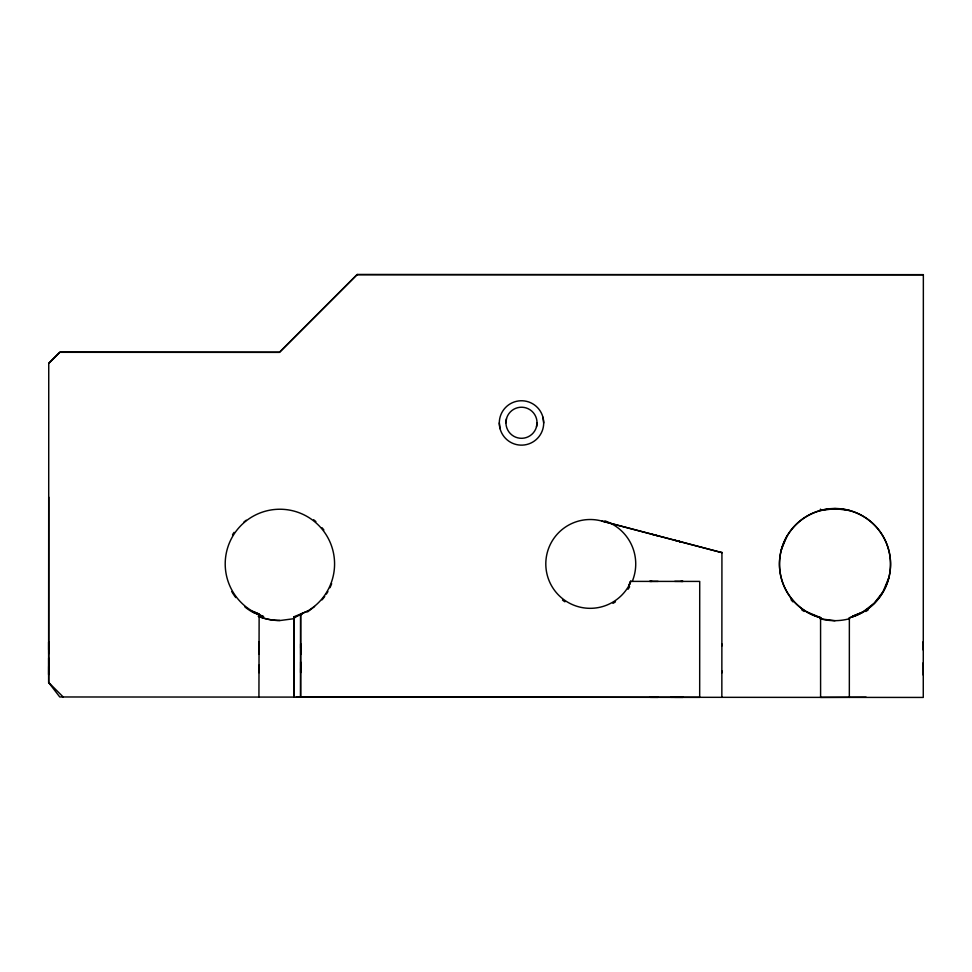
<?xml version="1.0" encoding="UTF-8"?>
<svg xmlns="http://www.w3.org/2000/svg" width="972" height="972" viewBox="0 0 972 972"><rect width="100%" height="100%" fill="white"/><g stroke="black" fill="none" stroke-linecap="round" stroke-linejoin="round"><path stroke-width="1.46" d="M48.649 658.056L48.661 674.726L48.685 666.403M48.673 682.636L48.746 363.2L59.839 352.143L279.462 352.241L357.21 274.505L923.351 274.651L923.266 697.434L59.766 696.973L48.649 682.538M300.627 614.073L300.591 697.216L300.627 614.073L307.213 611.291A54.675 54.675 0 0 0 321.793 528.792A54.675 54.675 0 0 0 238.019 528.756A54.675 54.675 0 0 0 252.538 611.267L259.135 614.061L258.929 697.106M721.929 552.339L721.844 697.155M721.904 672.843L721.904 670.911M721.917 645.906L721.917 643.986M820.623 618.836L820.575 617.633L820.599 697.398L866.125 697.191M849.334 697.41L849.358 617.742A55.513 55.513 0 0 0 880.45 532.182A55.513 55.513 0 0 0 789.507 532.158A55.513 55.513 0 0 0 820.575 617.621L820.319 618.666L820.575 617.633L807.173 612.056M923.23 662.673L923.266 675.139M923.23 650.049L923.23 642.285M48.649 649.733L48.673 641.982M259.05 665.188L259.038 672.685M294.03 616.746L293.994 697.143L294.03 616.746L307.213 611.291M300.664 648.069L300.688 643.841L300.7 654.533M300.688 668.469L300.676 672.709L300.664 662.017M293.981 618.496L294.006 617.439L296.533 616.455M505.938 422.784L506.473 418.75M536.495 426.805L537.03 422.784A15.54 15.54 0 0 0 513.726 409.297A15.54 15.54 0 0 0 513.714 436.221A15.54 15.54 0 0 0 537.03 422.771M48.673 682.636L48.722 497.154M63.144 696.936L48.709 682.502M628.641 586.116L630.694 581.183L628.665 586.14A44.408 44.408 0 0 1 571.427 604.159A44.408 44.408 0 0 1 548.487 548.718A44.408 44.408 0 0 1 601.717 521.028L721.953 552.643L601.717 521.028M628.702 586.31L630.743 581.39L699.719 581.414L699.682 697.349L296.339 697.033M781.354 549.63L786.883 536.216M883.026 591.778L888.566 578.376M628.69 586.262L630.743 581.39M883.013 591.754L874.205 603.272L862.699 612.093L852.517 616.272L862.699 612.093M48.77 363.431L59.863 352.314L279.474 352.386L357.21 274.493M243.984 521.964L246.232 520.214M307.589 611.91L314.563 606.516M302.231 614.134L294.006 617.439M820.66 510.494L835.021 508.611L849.394 510.507M294.528 618.617L279.875 620.549A56.619 56.619 0 0 1 258.2 616.224A56.619 56.619 0 0 0 279.863 620.415M650.268 697.155L658.032 697.155M682.441 697.167L674.677 697.155M357.198 274.675L923.339 274.797M652.005 581.378L649.782 581.378L658.105 581.378M680.85 581.39L683.085 581.39L674.75 581.378M670.704 697.325L683.037 697.325L674.714 697.313M834.984 620.731L820.332 618.8A56.619 56.619 0 0 0 849.637 618.678M652.467 534.442L659.21 536.192M673.681 539.995L680.922 541.878L678.978 541.368M252.538 611.327L259.135 614.061M820.356 509.279L820.611 510.397L820.66 509.377M542.947 417.207L543.7 422.954A22.21 22.21 0 0 1 510.397 442.175A22.21 22.21 0 0 1 510.397 403.72A22.21 22.21 0 0 1 543.7 422.954M499.292 422.942L500.045 428.688M849.358 617.742L849.358 617.803A55.513 55.513 0 0 0 880.498 532.352A55.513 55.513 0 0 0 789.543 532.316A55.513 55.513 0 0 0 820.623 617.791M259.038 641.605L259.062 653.962M48.685 641.982L48.697 653.767M923.23 641.714L923.279 642.395M331.659 583.698A55.513 55.513 0 0 1 329.921 587.732M327.904 591.571A55.513 55.513 0 0 1 326.385 594.038M324.733 596.431A55.513 55.513 0 0 1 322.024 599.87M252.064 611.862A55.513 55.513 0 0 1 244.883 606.917M235.783 597.573A55.513 55.513 0 0 1 231.749 591.535M232.502 534.782A55.513 55.513 0 0 1 234.094 532.352M313.64 519.765A55.513 55.513 0 0 1 315.912 521.612M322.048 527.747A55.513 55.513 0 0 1 323.883 530.019M868.251 609.808A56.619 56.619 0 0 1 865.809 611.485M804.16 611.461A56.619 56.619 0 0 1 801.706 609.784M792.921 601.862A56.619 56.619 0 0 1 790.989 599.603M604.839 520.846A45.514 45.514 0 0 1 632.262 581.378M629.625 586.724A45.514 45.514 0 0 1 628.058 589.239M615.47 601.814A45.514 45.514 0 0 1 612.955 603.381M564.914 601.802A45.514 45.514 0 0 1 562.484 600.052M650.304 697.313L658.068 697.325L650.304 697.313M263.521 616.588L253.315 612.384L263.521 616.588"/></g></svg>
